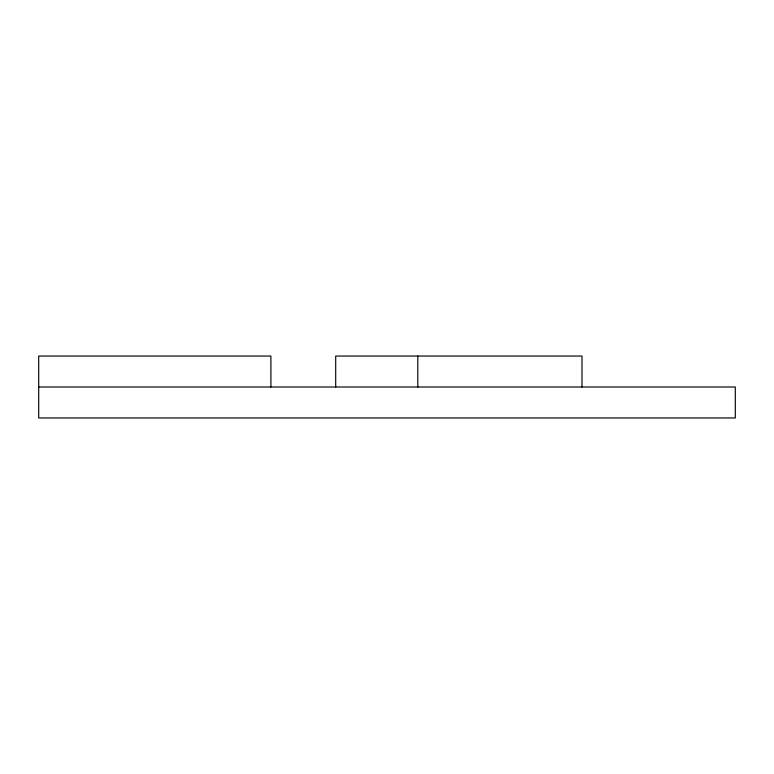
<?xml version="1.0" encoding="UTF-8"?>
<svg xmlns="http://www.w3.org/2000/svg" width="774" height="774" viewBox="0 0 774 774"><rect width="100%" height="100%" fill="white"/><g stroke="black" fill="none" stroke-linecap="round" stroke-linejoin="round"><path stroke-width="1.16" d="M38.7 387L735.3 387L735.3 417.96L38.7 417.96L38.7 356.04L270.9 356.04L270.9 387M581.99 387L581.99 356.04L335.703 356.04L335.703 387M417.805 356.04L417.805 387"/></g></svg>
